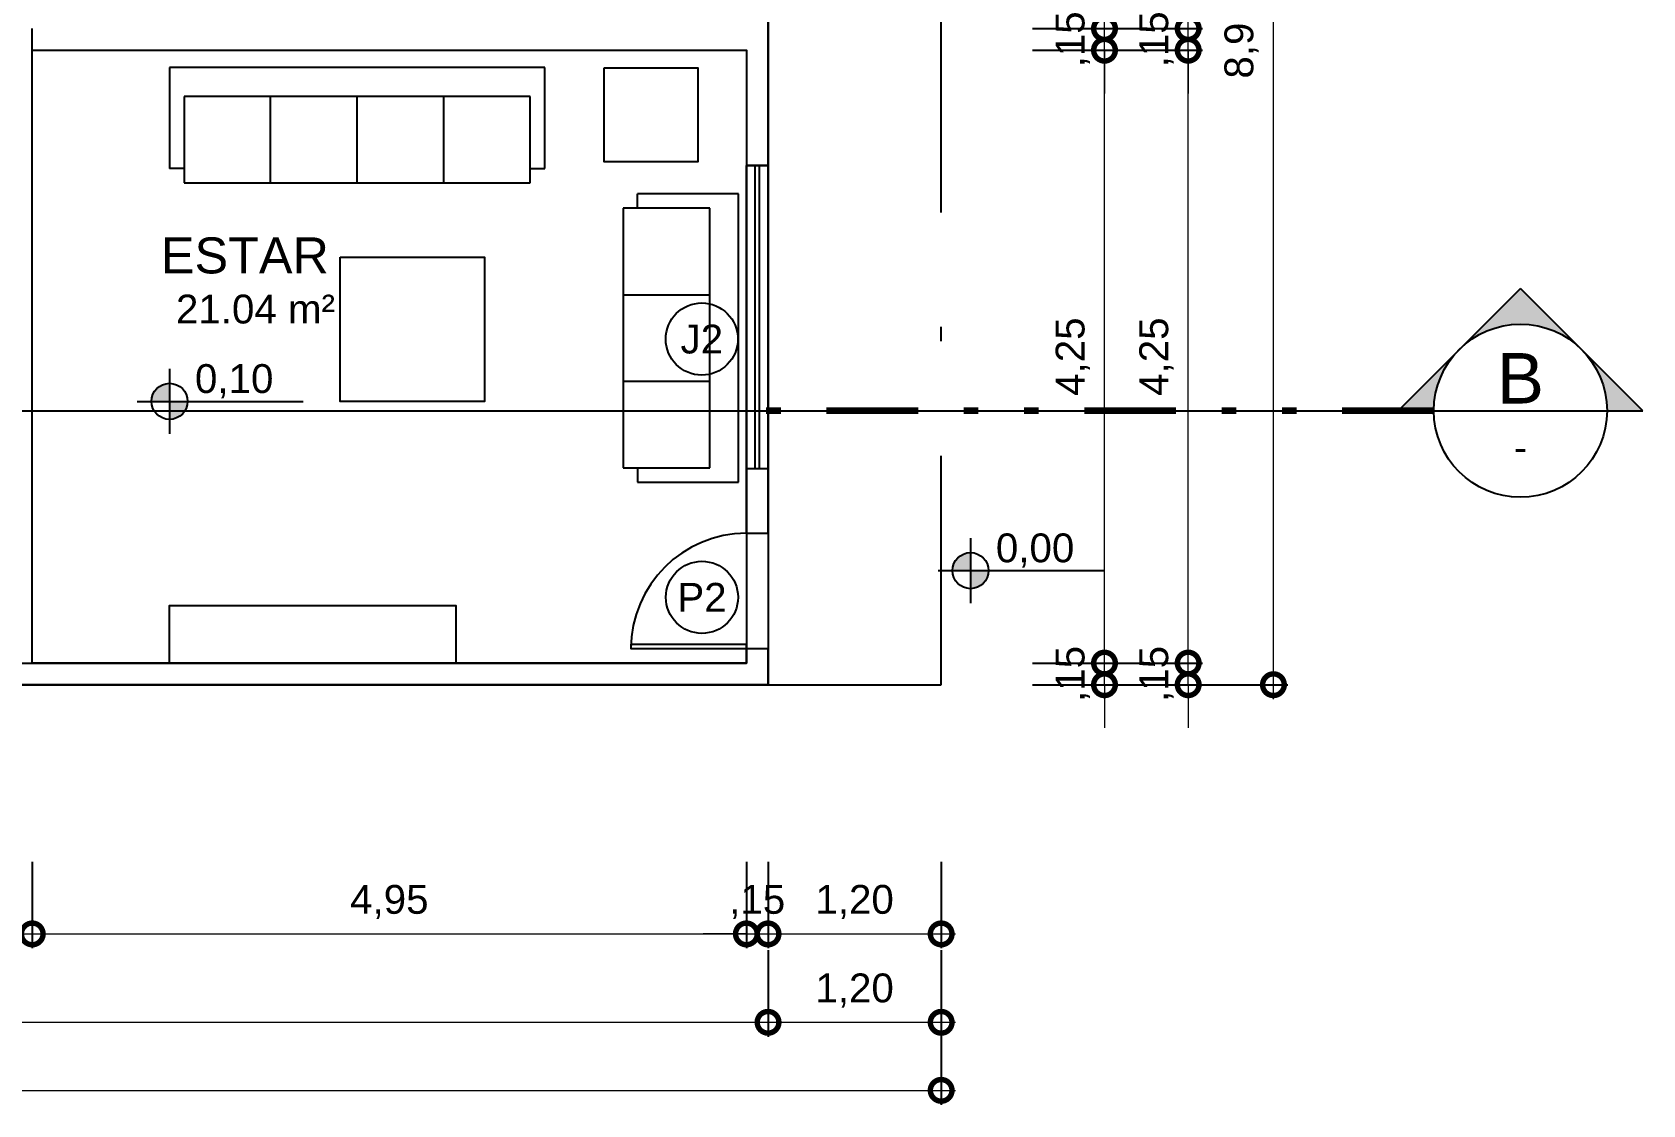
# Model space of a CAD drawing. Header units: metres. Extents: x 47728 to 47950, y 23373 to 23541.
# Drawn here: x 47833.12 to 47844.28, y 23418.05 to 23425.49 of the extents above; entities that cross this region are included whole.
import ezdxf
from ezdxf.enums import TextEntityAlignment as Align

# ---------------------------------------------------------------- set-up
doc = ezdxf.new("R2010")
doc.units = ezdxf.units.M
doc.header["$LTSCALE"] = 0.25
doc.header["$PDMODE"] = 96
doc.linetypes.add('DASHDOT2', pattern=[12.7, 6.35, -3.175, 0, -3.175])
doc.linetypes.add('DIVIDEX2', pattern=[63.5, 25.4, -12.7, 0, -12.7, 0, -12.7])
doc.layers.add('ARQ_0', color=7, linetype='Continuous', true_color=0xff7400, plot=False)
doc.layers.add('ARQ_0_AREAS', color=7, linetype='Continuous', true_color=0x5a1694, plot=False)
for name, color, linetype in [('ARQ_ALV CT', 4, 'Continuous'), ('ARQ_ALV VS', 2, 'Continuous'), ('ARQ_ESQ CT', 30, 'Continuous'), ('ARQ_MOB 01', 1, 'Continuous'), ('ARQ_PISO 01', 1, 'Continuous'), ('ARQ_PROJ SUP', 1, 'DASHDOT2'), ('ARQ_SIMB 01', 1, 'Continuous'), ('ARQ_TXT 01', 1, 'Continuous'), ('SIMB_01', 1, 'Continuous'), ('SIMB_02', 2, 'Continuous'), ('SIMB_PREENCHIMENTO', 253, 'Continuous'), ('SIMB_TXT', 1, 'Continuous')]:
    doc.layers.add(name, color=color, linetype=linetype)
doc.layers.add('ARQ_COTA_AZUL', color=5, linetype='Continuous', lineweight=20, true_color=0x0000ff)
doc.layers.add('SIMB_LCT', color=252, linetype='DIVIDEX2', lineweight=100)
doc.styles.add('Annot_2.0mm', font='arial.ttf', dxfattribs={"height": 2})
doc.styles.add('Annot_2.5mm', font='arial.ttf', dxfattribs={"height": 2.5})
doc.styles.add('cota', font='arial.ttf')
doc.styles.add('SIMB', font='arial.ttf')
doc.dimstyles.new('Info 01 - annot', dxfattribs={"dimtxt": 2, "dimasz": 3, "dimexe": 1, "dimexo": 1, "dimgap": 1, "dimtad": 1, "dimzin": 4, "dimtxsty": 'cota', "dimblk": 'DOTSMALL', "dimcen": 2, "dimdle": 1, "dimclrd": 256, "dimclre": 256, "dimclrt": 1, "dimazin": 2, "dimtfac": 0.09, "dimtix": 1, "dimtmove": 2, "dimatfit": 2, "dimfxl": 5, "dimfxlon": 1, "dimtolj": 1, "dimtzin": 4, "dimlwd": -1, "dimarcsym": 1})

# ---------------------------------------------------------------- blocks, each defined once
blk = doc.blocks.new('nivel_PB_A_D')
at = {"layer": 'SIMB_PREENCHIMENTO', "transparency": 33554587}
h = blk.add_hatch(color=256, dxfattribs=at)
h.dxf.hatch_style = 1
h.paths.add_polyline_path([(0, 1.25, 0.414214), (-1.25, 0), (0, 0)])
h.paths.add_polyline_path([(1.25, 0), (0, 0), (0, -1.25, 0.414214)])
at = {"layer": 'SIMB_01'}
for p, q in [((0, 2.25), (0, -2.25)), ((-2.25, 0), (9.25, 0))]:
    blk.add_line(p, q, dxfattribs=at)
blk.add_circle((0, 0), 1.25, dxfattribs=at)
at = {"layer": 'SIMB_TXT', "style": 'SIMB'}
blk.add_attdef('00,00', (1.76, 0.58), '', height=2, dxfattribs=at)
blk = doc.blocks.new('*U30')
at = {"layer": 'SIMB_PREENCHIMENTO', "transparency": 33554587}
h = blk.add_hatch(color=256, dxfattribs=at)
h.dxf.hatch_style = 1
h.paths.add_polyline_path([(0, 8.48), (-4.15, 4.33, -0.401827), (4.15, 4.33)])
h = blk.add_hatch(color=256, dxfattribs=at)
h.dxf.hatch_style = 1
h.paths.add_polyline_path([(-4.33, 4.15), (-8.48, 0), (-6, 0, -0.193399)])
h = blk.add_hatch(color=256, dxfattribs=at)
h.dxf.hatch_style = 1
h.paths.add_polyline_path([(4.33, 4.15, -0.193399), (6, 0), (8.48, 0)])
at = {"layer": 'SIMB_01'}
for p, q in [((-8.48, 0), (0, 8.48)), ((8.48, 0), (0, 8.48)), ((-6, 0), (-8.48, 0)), ((-6, 0), (6, 0)), ((6, 0), (8.48, 0))]:
    blk.add_line(p, q, dxfattribs=at)
blk.add_circle((0, 0), 6, dxfattribs=at)
at = {"layer": 'SIMB_LCT'}
blk.add_line((-6, 0), (-54.25, 0), dxfattribs=at)
at = {"layer": 'SIMB_TXT', "style": 'SIMB'}
for tag, height, p in [('000', 3.5, (0, 2.25)), ('999', 2, (0, -2.53))]:
    blk.add_attdef(tag, text='', height=height, dxfattribs=at).set_placement(p, align=Align.MIDDLE_CENTER)
blk = doc.blocks.new('S3')
at = {"ltscale": 0.1}
for p, q in [((0, 0), (-2, 0)), ((0, -0.7), (0, 0)), ((-2, 0), (-2, -0.7)), ((-0.1, -0.2), (-1.9, -0.2)), ((-1.9, -0.2), (-1.9, -0.8)), ((-1.3, -0.8), (-1.3, -0.2)), ((-0.7, -0.8), (-0.7, -0.2)), ((-0.1, -0.8), (-0.1, -0.2)), ((-1.9, -0.7), (-2, -0.7)), ((-0.1, -0.7), (0, -0.7)), ((-1.9, -0.8), (-0.1, -0.8))]:
    blk.add_line(p, q, dxfattribs=at)
blk = doc.blocks.new('S4')
at = {"ltscale": 0.1}
for p, q in [((0, 0), (-2.6, 0)), ((0, -0.7), (0, 0)), ((-2.6, 0), (-2.6, -0.7)), ((-0.1, -0.2), (-2.5, -0.2)), ((-2.5, -0.2), (-2.5, -0.8)), ((-1.9, -0.8), (-1.9, -0.2)), ((-1.3, -0.8), (-1.3, -0.2)), ((-0.7, -0.8), (-0.7, -0.2)), ((-0.1, -0.8), (-0.1, -0.2)), ((-2.5, -0.7), (-2.6, -0.7)), ((-0.1, -0.7), (0, -0.7)), ((-2.5, -0.8), (-0.1, -0.8))]:
    blk.add_line(p, q, dxfattribs=at)
blk = doc.blocks.new('_DotSmall')
at = {"color": 0, "linetype": 'ByBlock', "const_width": 0.5}
blk.add_lwpolyline([(-0.0625, 0, 1), (0.0625, 0, 1)], format="xyb", close=True, dxfattribs=at)
blk = doc.blocks.new('*D319')
at = {"layer": 'ARQ_COTA_AZUL', "lineweight": -2, "transparency": 16777216}
for p, q in [((47830.619, 23419.735), (47830.619, 23419.135)), ((47833.119, 23419.735), (47833.119, 23419.135))]:
    blk.add_line(p, q, dxfattribs=at)
at = {"layer": 'ARQ_COTA_AZUL', "transparency": 16777216}
blk.add_line((47830.519, 23419.235), (47833.219, 23419.235), dxfattribs=at)
at = {"layer": 'Defpoints', "color": 0, "transparency": 16777216}
for p in [(47830.619, 23421.113), (47833.119, 23421.113), (47833.119, 23419.235)]:
    blk.add_point(p, dxfattribs=at)
at = {"layer": 'ARQ_COTA_AZUL', "transparency": 16777216, "xscale": 0.3, "yscale": 0.3, "zscale": 0.3, "rotation": 180}
blk.add_blockref('_DotSmall', (47830.619, 23419.235), dxfattribs=at)
at = {"layer": 'ARQ_COTA_AZUL', "transparency": 16777216, "xscale": 0.3, "yscale": 0.3, "zscale": 0.3}
blk.add_blockref('_DotSmall', (47833.119, 23419.235), dxfattribs=at)
at = {"layer": 'ARQ_COTA_AZUL', "color": 1, "transparency": 16777216, "insert": (47831.869, 23419.456), "char_height": 0.2, "attachment_point": 5, "style": 'cota'}
blk.add_mtext('\\A1;2,50', dxfattribs=at)
blk = doc.blocks.new('*D321')
at = {"layer": 'ARQ_COTA_AZUL', "lineweight": -2, "transparency": 16777216}
for p, q in [((47833.119, 23419.735), (47833.119, 23419.135)), ((47838.069, 23419.735), (47838.069, 23419.135))]:
    blk.add_line(p, q, dxfattribs=at)
at = {"layer": 'ARQ_COTA_AZUL', "transparency": 16777216}
blk.add_line((47833.019, 23419.235), (47838.169, 23419.235), dxfattribs=at)
at = {"layer": 'Defpoints', "color": 0, "transparency": 16777216}
for p in [(47833.119, 23421.113), (47838.069, 23421.113), (47838.069, 23419.235)]:
    blk.add_point(p, dxfattribs=at)
at = {"layer": 'ARQ_COTA_AZUL', "transparency": 16777216, "xscale": 0.3, "yscale": 0.3, "zscale": 0.3, "rotation": 180}
blk.add_blockref('_DotSmall', (47833.119, 23419.235), dxfattribs=at)
at = {"layer": 'ARQ_COTA_AZUL', "transparency": 16777216, "xscale": 0.3, "yscale": 0.3, "zscale": 0.3}
blk.add_blockref('_DotSmall', (47838.069, 23419.235), dxfattribs=at)
at = {"layer": 'ARQ_COTA_AZUL', "color": 1, "transparency": 16777216, "insert": (47835.594, 23419.456), "char_height": 0.2, "attachment_point": 5, "style": 'cota'}
blk.add_mtext('\\A1;4,95', dxfattribs=at)
blk = doc.blocks.new('*D323')
at = {"layer": 'ARQ_COTA_AZUL', "lineweight": -2, "transparency": 16777216}
for p, q in [((47838.069, 23419.735), (47838.069, 23419.135)), ((47838.219, 23419.735), (47838.219, 23419.135))]:
    blk.add_line(p, q, dxfattribs=at)
at = {"layer": 'ARQ_COTA_AZUL', "transparency": 16777216}
for p, q in [((47838.069, 23419.235), (47837.769, 23419.235)), ((47838.069, 23419.235), (47838.219, 23419.235)), ((47838.219, 23419.235), (47838.519, 23419.235))]:
    blk.add_line(p, q, dxfattribs=at)
at = {"layer": 'Defpoints', "color": 0, "transparency": 16777216}
for p in [(47838.069, 23421.113), (47838.219, 23420.963), (47838.219, 23419.235)]:
    blk.add_point(p, dxfattribs=at)
at = {"layer": 'ARQ_COTA_AZUL', "transparency": 16777216, "xscale": 0.3, "yscale": 0.3, "zscale": 0.3}
blk.add_blockref('_DotSmall', (47838.069, 23419.235), dxfattribs=at)
at = {"layer": 'ARQ_COTA_AZUL', "transparency": 16777216, "xscale": 0.3, "yscale": 0.3, "zscale": 0.3, "rotation": 180}
blk.add_blockref('_DotSmall', (47838.219, 23419.235), dxfattribs=at)
at = {"layer": 'ARQ_COTA_AZUL', "color": 1, "transparency": 16777216, "insert": (47838.144, 23419.456), "char_height": 0.2, "attachment_point": 5, "style": 'cota'}
blk.add_mtext('\\A1;,15', dxfattribs=at)
blk = doc.blocks.new('*D325')
at = {"layer": 'ARQ_COTA_AZUL', "transparency": 16777216}
for p, q in [((47840.551, 23421.113), (47840.551, 23421.413)), ((47840.551, 23420.963), (47840.551, 23421.113)), ((47840.551, 23420.963), (47840.551, 23420.663))]:
    blk.add_line(p, q, dxfattribs=at)
at = {"layer": 'ARQ_COTA_AZUL', "lineweight": -2, "transparency": 16777216}
for p, q in [((47840.051, 23421.113), (47840.651, 23421.113)), ((47840.051, 23420.963), (47840.651, 23420.963))]:
    blk.add_line(p, q, dxfattribs=at)
at = {"layer": 'Defpoints', "color": 0, "transparency": 16777216}
for p in [(47838.069, 23421.113), (47840.551, 23421.113), (47838.219, 23420.963)]:
    blk.add_point(p, dxfattribs=at)
at = {"layer": 'ARQ_COTA_AZUL', "transparency": 16777216, "xscale": 0.3, "yscale": 0.3, "zscale": 0.3}
for p, rotation in [((47840.551, 23421.113), 270), ((47840.551, 23420.963), 90)]:
    blk.add_blockref('_DotSmall', p, dxfattribs=dict(at, rotation=rotation))
at = {"layer": 'ARQ_COTA_AZUL', "color": 1, "transparency": 16777216, "insert": (47840.331, 23421.038), "char_height": 0.2, "attachment_point": 5, "rotation": 90, "style": 'cota'}
blk.add_mtext('\\A1;,15', dxfattribs=at)
blk = doc.blocks.new('*D327')
at = {"layer": 'ARQ_COTA_AZUL', "lineweight": -2, "transparency": 16777216}
for p, q in [((47838.219, 23419.735), (47838.219, 23419.135)), ((47839.419, 23419.735), (47839.419, 23419.135))]:
    blk.add_line(p, q, dxfattribs=at)
at = {"layer": 'ARQ_COTA_AZUL', "transparency": 16777216}
blk.add_line((47838.119, 23419.235), (47839.519, 23419.235), dxfattribs=at)
at = {"layer": 'Defpoints', "color": 0, "transparency": 16777216}
for p in [(47838.219, 23420.963), (47839.419, 23420.963), (47839.419, 23419.235)]:
    blk.add_point(p, dxfattribs=at)
at = {"layer": 'ARQ_COTA_AZUL', "transparency": 16777216, "xscale": 0.3, "yscale": 0.3, "zscale": 0.3, "rotation": 180}
blk.add_blockref('_DotSmall', (47838.219, 23419.235), dxfattribs=at)
at = {"layer": 'ARQ_COTA_AZUL', "transparency": 16777216, "xscale": 0.3, "yscale": 0.3, "zscale": 0.3}
blk.add_blockref('_DotSmall', (47839.419, 23419.235), dxfattribs=at)
at = {"layer": 'ARQ_COTA_AZUL', "color": 1, "transparency": 16777216, "insert": (47838.819, 23419.456), "char_height": 0.2, "attachment_point": 5, "style": 'cota'}
blk.add_mtext('\\A1;1,20', dxfattribs=at)
blk = doc.blocks.new('*D329')
at = {"layer": 'ARQ_COTA_AZUL', "transparency": 16777216}
blk.add_line((47840.551, 23421.013), (47840.551, 23425.463), dxfattribs=at)
at = {"layer": 'ARQ_COTA_AZUL', "lineweight": -2, "transparency": 16777216}
for p, q in [((47840.051, 23425.363), (47840.651, 23425.363)), ((47840.051, 23421.113), (47840.651, 23421.113))]:
    blk.add_line(p, q, dxfattribs=at)
at = {"layer": 'Defpoints', "color": 0, "transparency": 16777216}
for p in [(47838.069, 23425.363), (47840.551, 23425.363), (47838.069, 23421.113)]:
    blk.add_point(p, dxfattribs=at)
at = {"layer": 'ARQ_COTA_AZUL', "transparency": 16777216, "xscale": 0.3, "yscale": 0.3, "zscale": 0.3}
for p, rotation in [((47840.551, 23425.363), 90), ((47840.551, 23421.113), 270)]:
    blk.add_blockref('_DotSmall', p, dxfattribs=dict(at, rotation=rotation))
at = {"layer": 'ARQ_COTA_AZUL', "color": 1, "transparency": 16777216, "insert": (47840.331, 23423.238), "char_height": 0.2, "attachment_point": 5, "rotation": 90, "style": 'cota'}
blk.add_mtext('\\A1;4,25', dxfattribs=at)
blk = doc.blocks.new('*D331')
at = {"layer": 'ARQ_COTA_AZUL', "transparency": 16777216}
for p, q in [((47840.551, 23425.513), (47840.551, 23425.813)), ((47840.551, 23425.363), (47840.551, 23425.513)), ((47840.551, 23425.363), (47840.551, 23425.063))]:
    blk.add_line(p, q, dxfattribs=at)
at = {"layer": 'ARQ_COTA_AZUL', "lineweight": -2, "transparency": 16777216}
for p, q in [((47840.051, 23425.513), (47840.651, 23425.513)), ((47840.051, 23425.363), (47840.651, 23425.363))]:
    blk.add_line(p, q, dxfattribs=at)
at = {"layer": 'Defpoints', "color": 0, "transparency": 16777216}
for p in [(47838.069, 23425.513), (47840.551, 23425.513), (47838.069, 23425.363)]:
    blk.add_point(p, dxfattribs=at)
at = {"layer": 'ARQ_COTA_AZUL', "transparency": 16777216, "xscale": 0.3, "yscale": 0.3, "zscale": 0.3}
for p, rotation in [((47840.551, 23425.513), 270), ((47840.551, 23425.363), 90)]:
    blk.add_blockref('_DotSmall', p, dxfattribs=dict(at, rotation=rotation))
at = {"layer": 'ARQ_COTA_AZUL', "color": 1, "transparency": 16777216, "insert": (47840.331, 23425.438), "char_height": 0.2, "attachment_point": 5, "rotation": 90, "style": 'cota'}
blk.add_mtext('\\A1;,15', dxfattribs=at)
blk = doc.blocks.new('*D333')
at = {"layer": 'ARQ_COTA_AZUL', "transparency": 16777216}
blk.add_line((47840.551, 23425.413), (47840.551, 23426.613), dxfattribs=at)
at = {"layer": 'ARQ_COTA_AZUL', "lineweight": -2, "transparency": 16777216}
for p, q in [((47840.051, 23426.513), (47840.651, 23426.513)), ((47840.051, 23425.513), (47840.651, 23425.513))]:
    blk.add_line(p, q, dxfattribs=at)
at = {"layer": 'Defpoints', "color": 0, "transparency": 16777216}
for p in [(47833.919, 23426.513), (47840.551, 23426.513), (47838.069, 23425.513)]:
    blk.add_point(p, dxfattribs=at)
at = {"layer": 'ARQ_COTA_AZUL', "transparency": 16777216, "xscale": 0.3, "yscale": 0.3, "zscale": 0.3}
for p, rotation in [((47840.551, 23426.513), 90), ((47840.551, 23425.513), 270)]:
    blk.add_blockref('_DotSmall', p, dxfattribs=dict(at, rotation=rotation))
at = {"layer": 'ARQ_COTA_AZUL', "color": 1, "transparency": 16777216, "insert": (47840.331, 23426.013), "char_height": 0.2, "attachment_point": 5, "rotation": 90, "style": 'cota'}
blk.add_mtext('\\A1;1,00', dxfattribs=at)
blk = doc.blocks.new('*D385')
at = {"layer": 'ARQ_COTA_AZUL', "transparency": 16777216}
for p, q in [((47841.131, 23421.113), (47841.131, 23421.413)), ((47841.131, 23420.963), (47841.131, 23421.113)), ((47841.131, 23420.963), (47841.131, 23420.663))]:
    blk.add_line(p, q, dxfattribs=at)
at = {"layer": 'ARQ_COTA_AZUL', "lineweight": -2, "transparency": 16777216}
for p, q in [((47840.631, 23421.113), (47841.231, 23421.113)), ((47840.631, 23420.963), (47841.231, 23420.963))]:
    blk.add_line(p, q, dxfattribs=at)
at = {"layer": 'Defpoints', "color": 0, "transparency": 16777216}
for p in [(47838.069, 23421.113), (47841.131, 23421.113), (47838.219, 23420.963)]:
    blk.add_point(p, dxfattribs=at)
at = {"layer": 'ARQ_COTA_AZUL', "transparency": 16777216, "xscale": 0.3, "yscale": 0.3, "zscale": 0.3}
for p, rotation in [((47841.131, 23421.113), 270), ((47841.131, 23420.963), 90)]:
    blk.add_blockref('_DotSmall', p, dxfattribs=dict(at, rotation=rotation))
at = {"layer": 'ARQ_COTA_AZUL', "color": 1, "transparency": 16777216, "insert": (47840.911, 23421.038), "char_height": 0.2, "attachment_point": 5, "rotation": 90, "style": 'cota'}
blk.add_mtext('\\A1;,15', dxfattribs=at)
blk = doc.blocks.new('*D387')
at = {"layer": 'ARQ_COTA_AZUL', "transparency": 16777216}
blk.add_line((47841.131, 23421.013), (47841.131, 23425.463), dxfattribs=at)
at = {"layer": 'ARQ_COTA_AZUL', "lineweight": -2, "transparency": 16777216}
for p, q in [((47840.631, 23425.363), (47841.231, 23425.363)), ((47840.631, 23421.113), (47841.231, 23421.113))]:
    blk.add_line(p, q, dxfattribs=at)
at = {"layer": 'Defpoints', "color": 0, "transparency": 16777216}
for p in [(47838.069, 23425.363), (47841.131, 23425.363), (47838.069, 23421.113)]:
    blk.add_point(p, dxfattribs=at)
at = {"layer": 'ARQ_COTA_AZUL', "transparency": 16777216, "xscale": 0.3, "yscale": 0.3, "zscale": 0.3}
for p, rotation in [((47841.131, 23425.363), 90), ((47841.131, 23421.113), 270)]:
    blk.add_blockref('_DotSmall', p, dxfattribs=dict(at, rotation=rotation))
at = {"layer": 'ARQ_COTA_AZUL', "color": 1, "transparency": 16777216, "insert": (47840.911, 23423.238), "char_height": 0.2, "attachment_point": 5, "rotation": 90, "style": 'cota'}
blk.add_mtext('\\A1;4,25', dxfattribs=at)
blk = doc.blocks.new('*D389')
at = {"layer": 'ARQ_COTA_AZUL', "transparency": 16777216}
for p, q in [((47841.131, 23425.513), (47841.131, 23425.813)), ((47841.131, 23425.363), (47841.131, 23425.513)), ((47841.131, 23425.363), (47841.131, 23425.063))]:
    blk.add_line(p, q, dxfattribs=at)
at = {"layer": 'ARQ_COTA_AZUL', "lineweight": -2, "transparency": 16777216}
for p, q in [((47840.631, 23425.513), (47841.231, 23425.513)), ((47840.631, 23425.363), (47841.231, 23425.363))]:
    blk.add_line(p, q, dxfattribs=at)
at = {"layer": 'Defpoints', "color": 0, "transparency": 16777216}
for p in [(47838.069, 23425.513), (47841.131, 23425.513), (47838.069, 23425.363)]:
    blk.add_point(p, dxfattribs=at)
at = {"layer": 'ARQ_COTA_AZUL', "transparency": 16777216, "xscale": 0.3, "yscale": 0.3, "zscale": 0.3}
for p, rotation in [((47841.131, 23425.513), 270), ((47841.131, 23425.363), 90)]:
    blk.add_blockref('_DotSmall', p, dxfattribs=dict(at, rotation=rotation))
at = {"layer": 'ARQ_COTA_AZUL', "color": 1, "transparency": 16777216, "insert": (47840.911, 23425.438), "char_height": 0.2, "attachment_point": 5, "rotation": 90, "style": 'cota'}
blk.add_mtext('\\A1;,15', dxfattribs=at)
blk = doc.blocks.new('*D391')
at = {"layer": 'ARQ_COTA_AZUL', "lineweight": -2, "transparency": 16777216}
for p, q in [((47840.631, 23429.763), (47841.231, 23429.763)), ((47840.631, 23425.513), (47841.231, 23425.513))]:
    blk.add_line(p, q, dxfattribs=at)
at = {"layer": 'ARQ_COTA_AZUL', "transparency": 16777216}
blk.add_line((47841.131, 23425.413), (47841.131, 23429.863), dxfattribs=at)
at = {"layer": 'Defpoints', "color": 0, "transparency": 16777216}
for p in [(47838.069, 23429.763), (47841.131, 23429.763), (47838.069, 23425.513)]:
    blk.add_point(p, dxfattribs=at)
at = {"layer": 'ARQ_COTA_AZUL', "transparency": 16777216, "xscale": 0.3, "yscale": 0.3, "zscale": 0.3}
for p, rotation in [((47841.131, 23429.763), 90), ((47841.131, 23425.513), 270)]:
    blk.add_blockref('_DotSmall', p, dxfattribs=dict(at, rotation=rotation))
at = {"layer": 'ARQ_COTA_AZUL', "color": 1, "transparency": 16777216, "insert": (47840.911, 23427.638), "char_height": 0.2, "attachment_point": 5, "rotation": 90, "style": 'cota'}
blk.add_mtext('\\A1;4,25', dxfattribs=at)
blk = doc.blocks.new('*D395')
at = {"layer": 'ARQ_COTA_AZUL', "transparency": 16777216}
blk.add_line((47841.722, 23420.863), (47841.722, 23430.013), dxfattribs=at)
at = {"layer": 'ARQ_COTA_AZUL', "lineweight": -2, "transparency": 16777216}
for p, q in [((47841.222, 23429.913), (47841.822, 23429.913)), ((47841.222, 23420.963), (47841.822, 23420.963))]:
    blk.add_line(p, q, dxfattribs=at)
at = {"layer": 'Defpoints', "color": 0, "transparency": 16777216}
for p in [(47838.219, 23429.913), (47841.722, 23429.913), (47838.219, 23420.963)]:
    blk.add_point(p, dxfattribs=at)
at = {"layer": 'ARQ_COTA_AZUL', "transparency": 16777216, "xscale": 0.3, "yscale": 0.3, "zscale": 0.3}
for p, rotation in [((47841.722, 23429.913), 90), ((47841.722, 23420.963), 270)]:
    blk.add_blockref('_DotSmall', p, dxfattribs=dict(at, rotation=rotation))
at = {"layer": 'ARQ_COTA_AZUL', "color": 1, "transparency": 16777216, "insert": (47841.501, 23425.438), "char_height": 0.2, "attachment_point": 5, "rotation": 90, "style": 'cota'}
blk.add_mtext('\\A1;8,95', dxfattribs=at)
blk = doc.blocks.new('*D397')
at = {"layer": 'ARQ_COTA_AZUL', "lineweight": -2, "transparency": 16777216}
for p, q in [((47825.619, 23419.122), (47825.619, 23418.522)), ((47838.219, 23419.122), (47838.219, 23418.522))]:
    blk.add_line(p, q, dxfattribs=at)
at = {"layer": 'ARQ_COTA_AZUL', "transparency": 16777216}
blk.add_line((47825.519, 23418.622), (47838.319, 23418.622), dxfattribs=at)
at = {"layer": 'Defpoints', "color": 0, "transparency": 16777216}
for p in [(47825.619, 23422.213), (47838.219, 23420.963), (47838.219, 23418.622)]:
    blk.add_point(p, dxfattribs=at)
at = {"layer": 'ARQ_COTA_AZUL', "transparency": 16777216, "xscale": 0.3, "yscale": 0.3, "zscale": 0.3, "rotation": 180}
blk.add_blockref('_DotSmall', (47825.619, 23418.622), dxfattribs=at)
at = {"layer": 'ARQ_COTA_AZUL', "transparency": 16777216, "xscale": 0.3, "yscale": 0.3, "zscale": 0.3}
blk.add_blockref('_DotSmall', (47838.219, 23418.622), dxfattribs=at)
at = {"layer": 'ARQ_COTA_AZUL', "color": 1, "transparency": 16777216, "insert": (47831.919, 23418.842), "char_height": 0.2, "attachment_point": 5, "style": 'cota'}
blk.add_mtext('\\A1;12,60', dxfattribs=at)
blk = doc.blocks.new('*D399')
at = {"layer": 'ARQ_COTA_AZUL', "lineweight": -2, "transparency": 16777216}
for p, q in [((47838.219, 23419.122), (47838.219, 23418.522)), ((47839.419, 23419.122), (47839.419, 23418.522))]:
    blk.add_line(p, q, dxfattribs=at)
at = {"layer": 'ARQ_COTA_AZUL', "transparency": 16777216}
blk.add_line((47838.119, 23418.622), (47839.519, 23418.622), dxfattribs=at)
at = {"layer": 'Defpoints', "color": 0, "transparency": 16777216}
for p in [(47838.219, 23420.963), (47839.419, 23420.963), (47839.419, 23418.622)]:
    blk.add_point(p, dxfattribs=at)
at = {"layer": 'ARQ_COTA_AZUL', "transparency": 16777216, "xscale": 0.3, "yscale": 0.3, "zscale": 0.3, "rotation": 180}
blk.add_blockref('_DotSmall', (47838.219, 23418.622), dxfattribs=at)
at = {"layer": 'ARQ_COTA_AZUL', "transparency": 16777216, "xscale": 0.3, "yscale": 0.3, "zscale": 0.3}
blk.add_blockref('_DotSmall', (47839.419, 23418.622), dxfattribs=at)
at = {"layer": 'ARQ_COTA_AZUL', "color": 1, "transparency": 16777216, "insert": (47838.819, 23418.842), "char_height": 0.2, "attachment_point": 5, "style": 'cota'}
blk.add_mtext('\\A1;1,20', dxfattribs=at)
blk = doc.blocks.new('*D401')
at = {"layer": 'ARQ_COTA_AZUL', "lineweight": -2, "transparency": 16777216}
for p, q in [((47825.619, 23418.65), (47825.619, 23418.05)), ((47839.419, 23418.65), (47839.419, 23418.05))]:
    blk.add_line(p, q, dxfattribs=at)
at = {"layer": 'ARQ_COTA_AZUL', "transparency": 16777216}
blk.add_line((47825.519, 23418.15), (47839.519, 23418.15), dxfattribs=at)
at = {"layer": 'Defpoints', "color": 0, "transparency": 16777216}
for p in [(47825.619, 23422.213), (47839.419, 23420.963), (47839.419, 23418.15)]:
    blk.add_point(p, dxfattribs=at)
at = {"layer": 'ARQ_COTA_AZUL', "transparency": 16777216, "xscale": 0.3, "yscale": 0.3, "zscale": 0.3, "rotation": 180}
blk.add_blockref('_DotSmall', (47825.619, 23418.15), dxfattribs=at)
at = {"layer": 'ARQ_COTA_AZUL', "transparency": 16777216, "xscale": 0.3, "yscale": 0.3, "zscale": 0.3}
blk.add_blockref('_DotSmall', (47839.419, 23418.15), dxfattribs=at)
at = {"layer": 'ARQ_COTA_AZUL', "color": 1, "transparency": 16777216, "insert": (47832.519, 23418.37), "char_height": 0.2, "attachment_point": 5, "style": 'cota'}
blk.add_mtext('\\A1;13,80', dxfattribs=at)
blk = doc.blocks.new('*U22')
at = {"layer": 'SIMB_02'}
blk.add_circle((0, 0), 2.5, dxfattribs=at)
at = {"layer": 'SIMB_TXT', "style": 'SIMB'}
blk.add_attdef('CDESQ', text='', height=2, dxfattribs=at).set_placement((0, 0), align=Align.MIDDLE_CENTER)

msp = doc.modelspace()

# ---------------------------------------------------------------- linework, layer by layer
at = {"layer": 'ARQ_0'}
msp.add_line((47822.773, 23422.863), (47842.585, 23422.863), dxfattribs=at)
at = {"layer": 'ARQ_0_AREAS'}
for points in [[(47825.619, 23428.663), (47830.469, 23428.663), (47830.469, 23429.913), (47838.219, 23429.913), (47838.219, 23420.963), (47830.469, 23420.963), (47830.469, 23422.213), (47825.619, 23422.213)], [(47833.119, 23425.363), (47838.069, 23425.363), (47838.069, 23421.113), (47833.119, 23421.113)]]:
    msp.add_lwpolyline(points, close=True, dxfattribs=at)
at = {"layer": 'ARQ_ALV CT'}
for p, q in [((47838.219, 23424.563), (47838.219, 23426.813)), ((47833.119, 23425.363), (47833.119, 23425.513)), ((47833.119, 23425.363), (47838.069, 23425.363)), ((47838.069, 23425.363), (47838.069, 23424.563)), ((47838.069, 23424.563), (47838.219, 23424.563)), ((47838.219, 23424.563), (47838.069, 23424.563)), ((47838.069, 23422.013), (47838.069, 23422.463)), ((47838.069, 23422.463), (47838.219, 23422.463)), ((47838.219, 23422.013), (47838.219, 23422.463)), ((47838.069, 23422.013), (47838.219, 23422.013)), ((47838.069, 23421.213), (47838.219, 23421.213)), ((47838.069, 23421.113), (47838.069, 23421.213)), ((47838.219, 23420.963), (47838.219, 23421.213)), ((47832.869, 23421.113), (47838.069, 23421.113)), ((47832.869, 23420.963), (47838.219, 23420.963))]:
    msp.add_line(p, q, dxfattribs=at)
at = {"layer": 'ARQ_ALV VS'}
for p, q in [((47838.069, 23422.463), (47838.069, 23424.563)), ((47838.219, 23422.463), (47838.219, 23424.563))]:
    msp.add_line(p, q, dxfattribs=at)
at = {"layer": 'ARQ_ESQ CT'}
for p, q in [((47838.129, 23422.463), (47838.129, 23424.563)), ((47838.159, 23422.463), (47838.159, 23424.563))]:
    msp.add_line(p, q, dxfattribs=at)
msp.add_lwpolyline([(47838.069, 23421.213), (47838.069, 23421.243), (47837.269, 23421.243), (47837.269, 23421.213)], close=True, dxfattribs=at)
at = {"layer": 'ARQ_MOB 01'}
for points in [[(47837.082, 23425.24), (47837.732, 23425.24), (47837.732, 23424.59), (47837.082, 23424.59)], [(47835.254, 23423.928), (47836.254, 23423.928), (47836.254, 23422.928), (47835.254, 23422.928)], [(47834.071, 23421.113), (47834.071, 23421.513), (47836.056, 23421.513), (47836.056, 23421.113)]]:
    msp.add_lwpolyline(points, close=True, dxfattribs=at)
at = {"layer": 'ARQ_PISO 01'}
for p, q in [((47838.069, 23422.013), (47838.069, 23421.213)), ((47838.219, 23422.013), (47838.219, 23421.213))]:
    msp.add_line(p, q, dxfattribs=at)
at = {"layer": 'ARQ_PROJ SUP'}
for p, q in [((47839.419, 23420.963), (47839.419, 23429.913)), ((47838.219, 23420.963), (47839.419, 23420.963))]:
    msp.add_line(p, q, dxfattribs=at)
at = {"layer": 'ARQ_SIMB 01'}
msp.add_arc((47838.069, 23421.213), 0.8, 90, 180, dxfattribs=at)

# ---------------------------------------------------------------- block references
at = {"xscale": 0.1, "yscale": 0.1, "zscale": 0.1}
for name, p, values in [('*U30', (47843.434, 23422.863), {'999': '-', '000': 'B'}), ('*U22', (47837.76, 23423.36), {'CDESQ': 'J2'}), ('*U22', (47837.761, 23421.569), {'CDESQ': 'P2'})]:
    msp.add_blockref(name, p, dxfattribs=at).add_auto_attribs(values)
at = {"layer": 'ARQ_0_AREAS', "xscale": 0.1, "yscale": 0.1, "zscale": 0.1}
for p, values in [((47834.071, 23422.928), {'00,00': '0,10'}), ((47839.622, 23421.754), {'00,00': '0,00'})]:
    msp.add_blockref('nivel_PB_A_D', p, dxfattribs=at).add_auto_attribs(values)
at = {"layer": 'ARQ_MOB 01'}
msp.add_blockref('S4', (47836.671, 23425.243), dxfattribs=at)
at = {"layer": 'ARQ_MOB 01', "rotation": 270.0000064573097}
msp.add_blockref('S3', (47838.015, 23422.367), dxfattribs=at)

# ---------------------------------------------------------------- texts
at = {"layer": 'ARQ_TXT 01', "attachment_point": 1}
for s, insert, char_height, width, style in [('ESTAR', (47834.011, 23424.065), 0.25, 2.41083, 'Annot_2.5mm'), ('21.04 m²', (47834.115, 23423.668), 0.2, 1.1094, 'Annot_2.0mm')]:
    msp.add_mtext(s, dxfattribs=dict(at, insert=insert, char_height=char_height, width=width, style=style))

# ---------------------------------------------------------------- dimensions: what is measured, and where the dimension line sits
at = {"layer": 'ARQ_COTA_AZUL'}
for base, p1, p2, picture, middle in [((47841.722, 23429.913), (47838.219, 23420.963), (47838.219, 23429.913), '*D395', (47841.501, 23425.438)), ((47841.131, 23429.763), (47838.069, 23425.513), (47838.069, 23429.763), '*D391', (47840.911, 23427.638)), ((47840.551, 23426.513), (47838.069, 23425.513), (47833.919, 23426.513), '*D333', (47840.331, 23426.013)), ((47840.551, 23425.513), (47838.069, 23425.363), (47838.069, 23425.513), '*D331', (47840.331, 23425.438)), ((47841.131, 23425.513), (47838.069, 23425.363), (47838.069, 23425.513), '*D389', (47840.911, 23425.438)), ((47840.551, 23425.363), (47838.069, 23421.113), (47838.069, 23425.363), '*D329', (47840.331, 23423.238)), ((47841.131, 23425.363), (47838.069, 23421.113), (47838.069, 23425.363), '*D387', (47840.911, 23423.238)), ((47840.551, 23421.113), (47838.219, 23420.963), (47838.069, 23421.113), '*D325', (47840.331, 23421.038)), ((47841.131, 23421.113), (47838.219, 23420.963), (47838.069, 23421.113), '*D385', (47840.911, 23421.038))]:
    dim = msp.add_linear_dim(base=base, p1=p1, p2=p2, angle=90, dimstyle='Info 01 - annot', override={"dimscale": 0}, dxfattribs=at)
    dim.commit()
    dim.dimension.update_dxf_attribs({"geometry": picture, "text_midpoint": middle})
for base, p1, p2, picture, middle in [((47838.219, 23418.622), (47825.619, 23422.213), (47838.219, 23420.963), '*D397', (47831.919, 23418.842)), ((47839.419, 23418.15), (47825.619, 23422.213), (47839.419, 23420.963), '*D401', (47832.519, 23418.37)), ((47833.119, 23419.235), (47830.619, 23421.113), (47833.119, 23421.113), '*D319', (47831.869, 23419.456)), ((47838.069, 23419.235), (47833.119, 23421.113), (47838.069, 23421.113), '*D321', (47835.594, 23419.456)), ((47838.219, 23419.235), (47838.069, 23421.113), (47838.219, 23420.963), '*D323', (47838.144, 23419.456)), ((47839.419, 23419.235), (47838.219, 23420.963), (47839.419, 23420.963), '*D327', (47838.819, 23419.456)), ((47839.419, 23418.622), (47838.219, 23420.963), (47839.419, 23420.963), '*D399', (47838.819, 23418.842))]:
    dim = msp.add_linear_dim(base=base, p1=p1, p2=p2, dimstyle='Info 01 - annot', override={"dimscale": 0}, dxfattribs=at)
    dim.commit()
    dim.dimension.update_dxf_attribs({"geometry": picture, "text_midpoint": middle})

doc.saveas('drawing.dxf')
